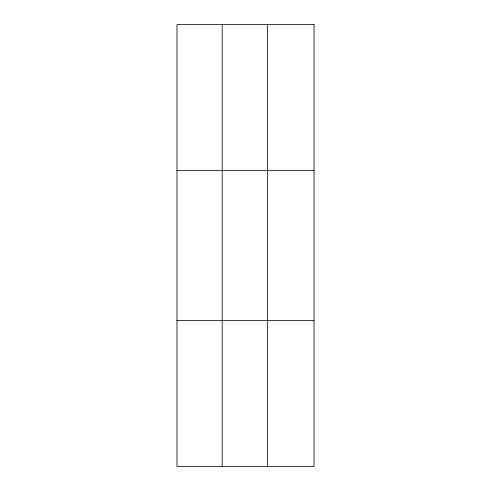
<?xml version="1.0" encoding="UTF-8"?>
<svg xmlns="http://www.w3.org/2000/svg" width="491" height="491" viewBox="0 0 491 491"><rect width="100%" height="100%" fill="white"/><g stroke="black" fill="none" stroke-linecap="round" stroke-linejoin="round"><path stroke-width="0.74" d="M222.202 24.55L222.202 466.45M267.429 24.55L267.429 466.45M176.969 170.377L314.031 170.377M176.969 320.623L314.031 320.623M314.031 24.55L314.031 466.45L176.969 466.45L176.969 24.55L314.031 24.55"/></g></svg>
